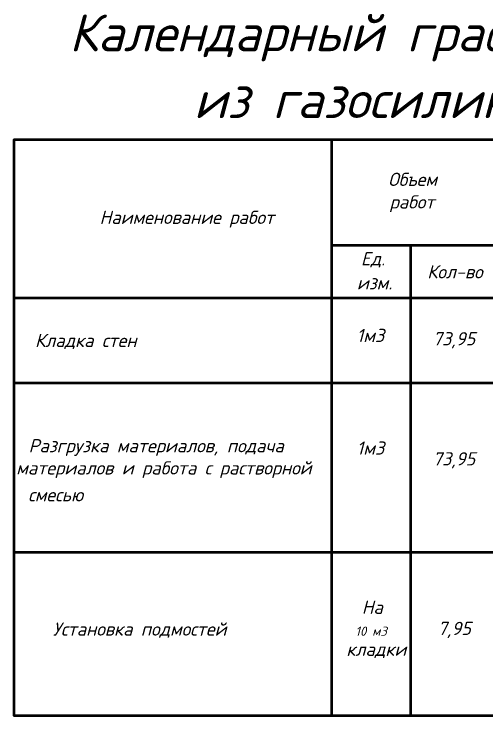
# Model space of a CAD drawing. Header units: millimetres. Extents: x 2279 to 5236, y 896 to 2828.
# Drawn here: x 3645.6 to 3735.1, y 898.6 to 1031.3 of the extents above; entities that cross this region are included whole.
import ezdxf

# ---------------------------------------------------------------- set-up
doc = ezdxf.new("R2010")
doc.units = ezdxf.units.MM
doc.layers.add('PDF _!!ТОНКАЯ', color=7, linetype='Continuous')
doc.layers.add('PDF _Текст', color=7, linetype='Continuous')
doc.styles.add('PDF ISOCPEUR Italic', font='isocpeui.ttf')

msp = doc.modelspace()

# ---------------------------------------------------------------- linework, layer by layer
at = {"layer": 'PDF _!!ТОНКАЯ', "lineweight": 50}
for points in [[(3942.62, 898.64), (3645.64, 898.64), (3645.64, 1007.61), (3942.62, 1007.61), (3942.62, 977.63), (3645.64, 977.63)], [(3705.63, 1007.61), (3705.63, 898.64)], [(3705.63, 987.62), (3860.61, 987.62)], [(3720.61, 987.62), (3720.61, 898.64)], [(3645.64, 961.63), (3942.62, 961.63)], [(3645.64, 929.63), (3942.62, 929.63)]]:
    msp.add_lwpolyline(points, dxfattribs=at)
at = {"layer": 'PDF _!!ТОНКАЯ', "lineweight": 25}
for points in [[(3645.64, 961.63), (3902.61, 961.63)], [(3645.64, 929.63), (3902.61, 929.63)], [(3645.64, 898.64), (3942.62, 898.64)]]:
    msp.add_lwpolyline(points, dxfattribs=at)

# ---------------------------------------------------------------- texts
at = {"layer": 'PDF _Текст', "attachment_point": 7, "style": 'PDF ISOCPEUR Italic'}
for s, insert, char_height in [('Календарный график на производство работ по кладке стен', (3656.06, 1022.4), 6.9997), ('из газосиликатных блоков (объем - 73,95 м³)', (3679.6, 1010.04), 6.9997), ('Объем', (3716.38, 998.84), 2.5), ('работ', (3716.63, 993.9), 2.5), ('Наименование работ', (3661.81, 990.98), 2.4999), ('Ед.', (3711.21, 983.43), 2.5), ('Кол-во', (3723.75, 981.36), 2.5), ('изм.', (3710.45, 979.28), 2.5), ('1м3', (3710.41, 969.33), 2.5), (' Кладка стен ', (3648.01, 967.99), 2.4999), ('73,95', (3724.8, 968.12), 2.5), ('Разгрузка материалов, подача', (3648.39, 947.8), 2.4999), ('1м3', (3710.41, 948.04), 2.5), ('73,95', (3724.8, 945.42), 2.5), ('материалов и работа с растворной', (3646.04, 943.61), 2.4999), ('смесью ', (3648.31, 939.21), 2.5), ('На', (3711.38, 917.94), 2.5), ('Установка подмостей ', (3652.98, 913.42), 2.4999), ('7,95', (3725.75, 913.36), 2.5), ('10 м3', (3710.16, 913.79), 1.75), ('кладки', (3708.46, 909.6), 2.5)]:
    msp.add_mtext(s, dxfattribs=dict(at, insert=insert, char_height=char_height))

doc.saveas('drawing.dxf')
